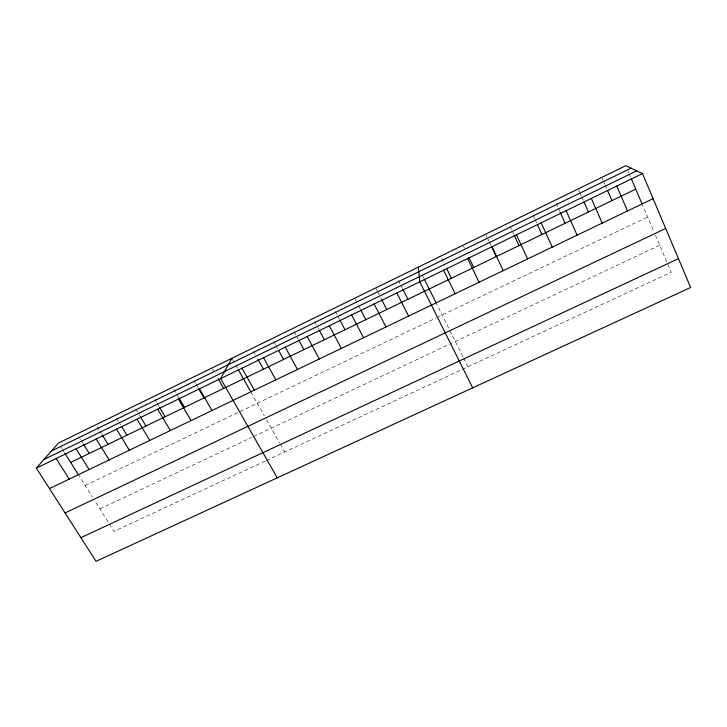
<?xml version="1.0" encoding="UTF-8"?>
<svg xmlns="http://www.w3.org/2000/svg" width="727" height="727" viewBox="0 0 727 727"><rect width="100%" height="100%" fill="white"/><g stroke="black" fill="none" stroke-linecap="round" stroke-linejoin="round"><path stroke-width="0.55" stroke-dasharray="3.63 2.73" d="M85.177 485.491L436.127 317.953M437.136 317.472L647.639 216.973M99.926 508.918L251.669 437.445M253.632 436.518L659.698 245.235M265.164 461.072L114.039 531.346L93.701 499.04M266.2 460.591L671.221 272.243L654.554 233.176M60.205 445.824L61.949 448.586M62.531 449.513L64.276 452.276M77.943 473.995L92.574 497.241M78.861 436.718L80.597 439.499M81.179 440.426L82.905 443.216M97.091 426.604L99.39 430.339M99.962 431.275L101.689 434.074M116.62 418.279L120.618 424.868M135.722 408.956L139.702 415.59M154.969 399.559L156.668 402.422M157.232 403.376L158.931 406.239M173.817 389.127L178.315 396.806M193.936 380.539L195.618 383.438M196.172 384.401L197.853 387.3M212.548 368.971L213.656 370.915M232.431 359.247L235.194 364.145M235.739 365.127L237.947 369.043M250.933 392.062L264.319 415.799M266.473 419.615L279.713 443.088M280.268 444.079L284.73 451.976M253.569 351.432L255.213 354.385M273.77 341.563L275.406 344.543M275.951 345.543L277.587 348.515M294.062 331.485L296.134 335.311M296.643 336.265L298.197 339.127M314.591 321.461L316.645 325.305M317.163 326.269L318.699 329.149M335.292 311.356L337.337 315.227M337.846 316.2L339.373 319.098M355.158 299.215L358.193 305.067M358.702 306.04L360.219 308.966M376.204 288.928L377.213 290.891M377.713 291.872L381.239 298.742M398.432 280.531L400.432 284.484M400.931 285.475L402.422 288.437M422.305 275.06L423.796 278.05M435.737 302.078L463.09 357.102M463.572 358.066L467.906 366.79M441.58 258.23L443.543 262.238M463.526 246.262L464.498 248.28M486.154 235.203L487.117 237.238M487.599 238.256L489.053 241.309M489.535 242.327L490.979 245.381M509.945 226.097L513.762 234.294M533.354 215.71L534.718 218.673M535.163 219.663L536.98 223.616M556.128 203.378L557.927 207.359M558.372 208.358L559.717 211.348M578.674 189.929L579.564 191.937M580.01 192.937L581.336 195.954M581.782 196.953L583.563 200.97M602.329 178.369L603.21 180.396M603.646 181.405L604.964 184.44M605.409 185.449L607.163 189.493M627.937 170.781L628.8 172.817M629.237 173.844L630.545 176.897M641.723 203.106L653.691 231.159"/><path stroke-width="1.09" d="M231.877 358.275L220.626 378.576L277.278 477.848M36.35 468.124L58.469 443.052L625.756 165.692L642.477 173.589L690.65 287.474L96.055 561.308L36.35 468.124L642.477 173.589M51.472 450.985L631.018 168.173M43.956 459.5L636.698 170.854M70.655 462.427L635.752 189.12M49.463 488.589L653.082 198.671M65.066 512.944L665.687 228.469M80.906 537.662L678.455 258.658M56.143 458.501L69.192 479.12M64.848 453.203L77.943 473.995M76.099 448.804L89.085 469.56M83.487 444.142L89.267 453.43M96.228 439.026L109.141 459.927M102.262 435.01L108.014 444.361M116.529 429.157L129.361 450.213M121.763 426.749L126.907 435.219M136.994 419.215L149.762 440.417M140.266 416.535L145.954 426.004M159.495 407.193L165.156 416.725M157.641 409.183L170.327 430.538M178.451 399.068L191.065 420.579M178.878 397.769L184.504 407.365M199.452 388.863L211.984 410.528M198.407 388.273L204.005 397.933M218.1 378.694L223.662 388.427M238.501 370.025L250.406 391.126M241.991 368.198L254.359 390.181M257.958 359.32L263.456 369.18M263.537 357.72L275.824 379.867M278.677 350.505L283.585 359.438M285.275 347.161L297.47 369.47M298.715 340.082L303.886 349.623M307.203 336.51L319.307 358.984M319.217 330.113L324.351 339.727M329.313 325.76L341.336 348.406M339.882 320.071L344.989 329.749M351.632 314.918L363.564 337.728M360.728 309.938L365.79 319.689M374.141 303.977L385.982 326.959M381.739 299.724L386.764 309.538M396.86 292.945L408.592 316.1M402.922 289.428L407.911 299.315M472.677 387.864L419.77 281.803L418.343 267.1M424.286 279.05L435.737 302.078M443.597 270.226L455.138 293.744M446.487 268.254L451.394 278.287M468.879 257.376L473.74 267.481M467.652 258.539L479.075 282.249M491.925 246.744L503.238 270.644M491.461 246.398L496.287 256.576M516.424 234.839L527.629 258.93M514.243 235.321L519.023 245.581M541.161 222.816L552.256 247.098M537.435 224.598L541.96 234.485M560.163 212.339L565.097 223.289M566.124 210.685L577.102 235.166M584.008 201.97L588.443 212.002M591.333 198.435L602.192 223.116M607.599 190.501L611.998 200.616M616.778 186.076L627.519 210.948M631.409 178.933L641.723 203.106"/></g></svg>
